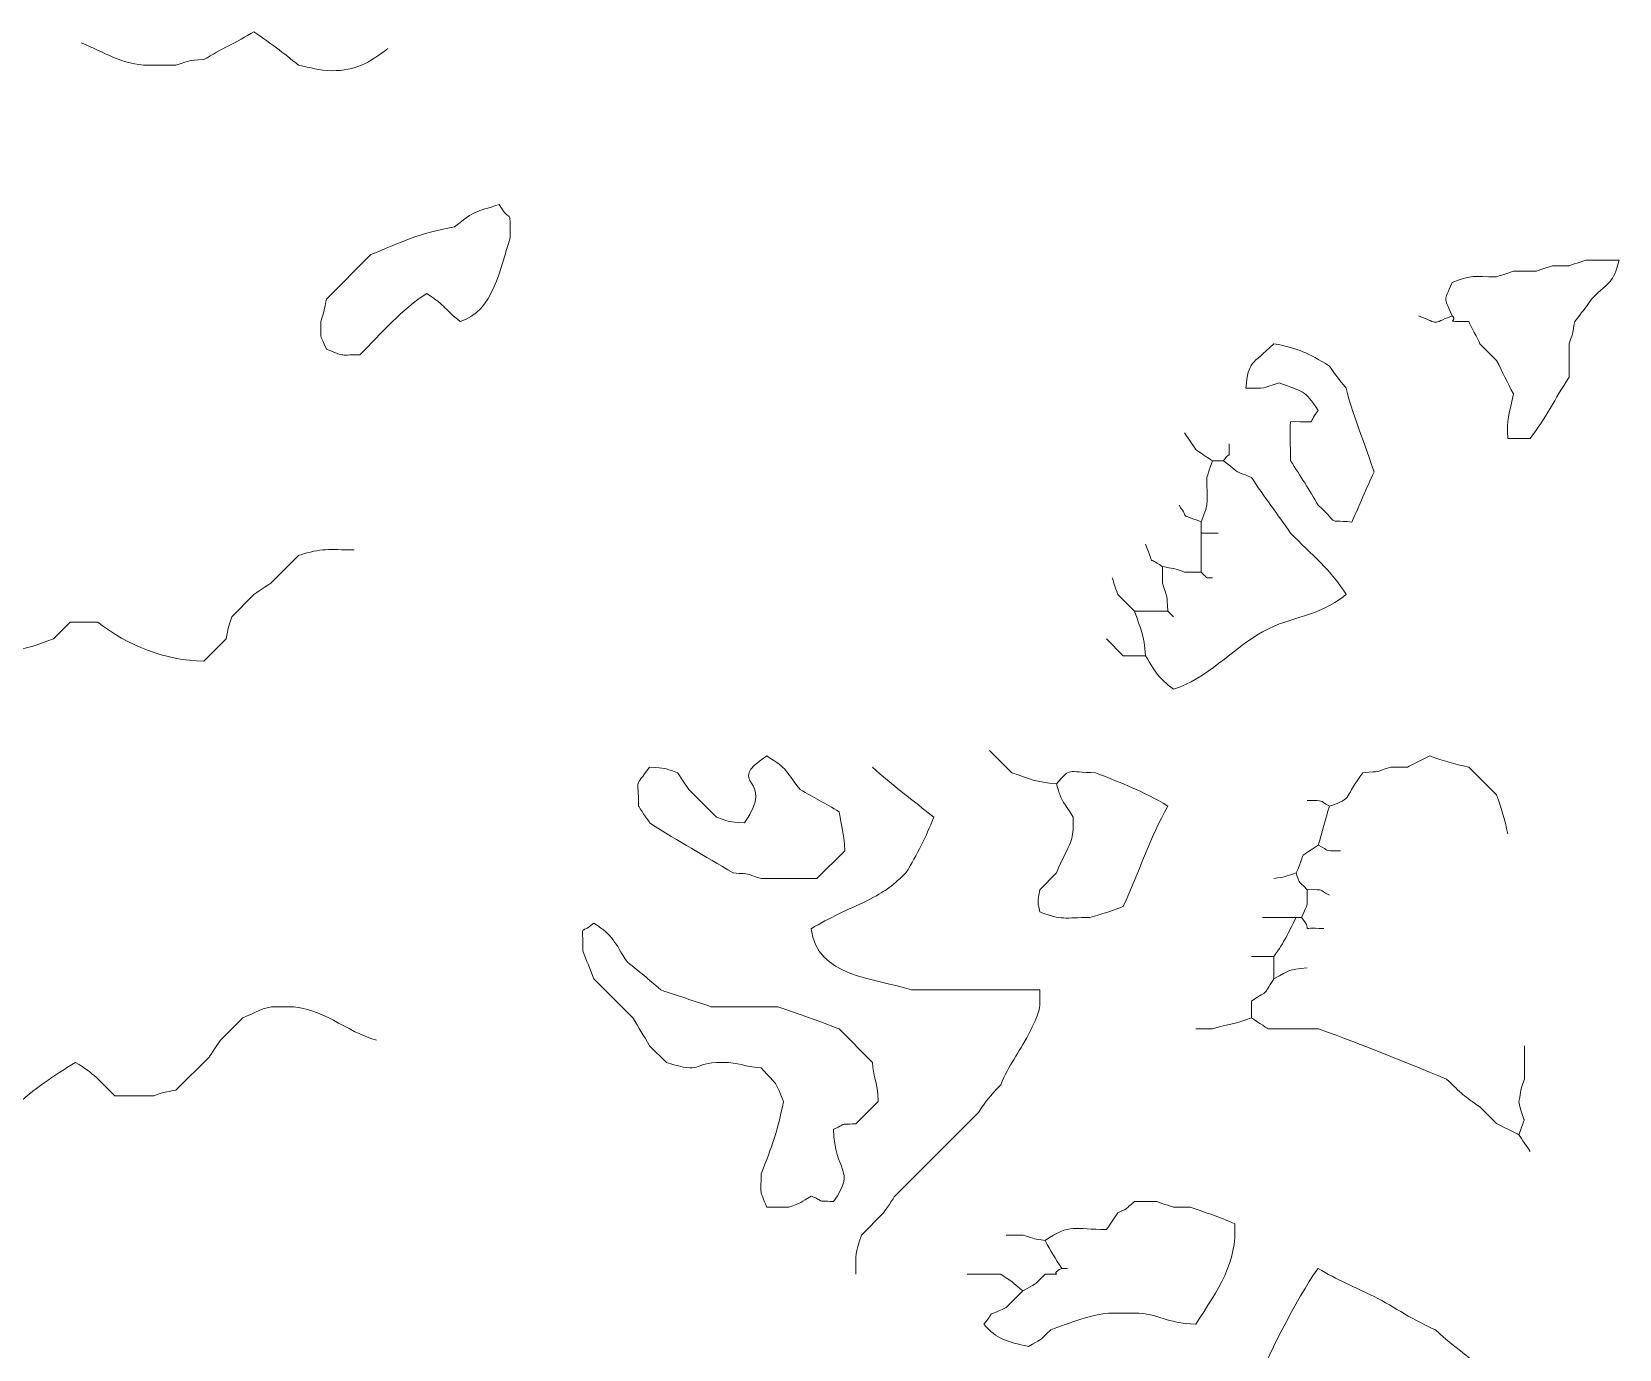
# Model space of a CAD drawing. Header units: centimetres. Extents: x -27.1 to 25.8, y -20 to 19.
# Drawn here: x -19.519 to -16.305, y -8.822 to -6.154 of the extents above; entities that cross this region are included whole.
import ezdxf

# ---------------------------------------------------------------- set-up
doc = ezdxf.new("R2010")
doc.units = ezdxf.units.CM
doc.header["$MEASUREMENT"] = 0
doc.layers.add('layer 1', color=7, linetype='Continuous')

msp = doc.modelspace()

# ---------------------------------------------------------------- linework, layer by layer
at = {"layer": 'layer 1', "color": 225, "lineweight": 0}
for points, knots in [([(-19.41934, -6.17608), (-19.37448, -6.19406), (-19.33526, -6.22121), (-19.28393, -6.2212), (-19.28393, -6.2212), (-19.28393, -6.2212), (-19.26137, -6.22121), (-19.26137, -6.22121), (-19.26137, -6.22121), (-19.26137, -6.22121), (-19.22753, -6.22121), (-19.22753, -6.22121), (-19.22753, -6.22121), (-19.19439, -6.21024), (-19.20676, -6.21265), (-19.1711, -6.20992), (-19.1711, -6.20992), (-19.13613, -6.18897), (-19.10454, -6.17446), (-19.06958, -6.15351), (-19.06958, -6.15351), (-19.03816, -6.17474), (-19.00955, -6.19668), (-18.9793, -6.2212), (-18.9793, -6.2212), (-18.9543, -6.22593), (-18.93868, -6.23248), (-18.91161, -6.2325), (-18.91161, -6.2325), (-18.86381, -6.23248), (-18.83497, -6.21592), (-18.79878, -6.18735)], [0, 0, 0, 0, 0.1111111, 0.1111111, 0.1111111, 0.1111111, 0.2222222, 0.2222222, 0.2222222, 0.2222222, 0.3333333, 0.3333333, 0.3333333, 0.3333333, 0.4444444, 0.4444444, 0.4444444, 0.4444444, 0.5555556, 0.5555556, 0.5555556, 0.5555556, 0.6666667, 0.6666667, 0.6666667, 0.6666667, 0.7777778, 0.7777778, 0.7777778, 0.7777778, 1, 1, 1, 1]), ([(-18.57314, -6.50328), (-18.62323, -6.51988), (-18.61918, -6.51346), (-18.6634, -6.54841), (-18.6634, -6.54841), (-18.73892, -6.56265), (-18.7652, -6.57776), (-18.83264, -6.6048), (-18.83264, -6.6048), (-18.83264, -6.6048), (-18.9229, -6.69506), (-18.9229, -6.69506), (-18.9229, -6.69506), (-18.92797, -6.71931), (-18.92566, -6.71448), (-18.93418, -6.74019), (-18.93418, -6.74019), (-18.93418, -6.78553), (-18.93613, -6.76252), (-18.9229, -6.79659), (-18.9229, -6.79659), (-18.88431, -6.81159), (-18.90159, -6.80788), (-18.85521, -6.80789), (-18.85521, -6.80789), (-18.81235, -6.76504), (-18.7683, -6.71345), (-18.71982, -6.68377), (-18.71982, -6.68377), (-18.67918, -6.70919), (-18.68451, -6.71576), (-18.65213, -6.74019), (-18.65213, -6.74019), (-18.58424, -6.72025), (-18.57142, -6.63119), (-18.55057, -6.57094), (-18.55057, -6.57094), (-18.55209, -6.50085), (-18.54714, -6.54848), (-18.57314, -6.50328)], [0, 0, 0, 0, 0.0909091, 0.0909091, 0.0909091, 0.0909091, 0.1818182, 0.1818182, 0.1818182, 0.1818182, 0.2727273, 0.2727273, 0.2727273, 0.2727273, 0.3636364, 0.3636364, 0.3636364, 0.3636364, 0.4545455, 0.4545455, 0.4545455, 0.4545455, 0.5454545, 0.5454545, 0.5454545, 0.5454545, 0.6363636, 0.6363636, 0.6363636, 0.6363636, 0.7272727, 0.7272727, 0.7272727, 0.7272727, 0.8181818, 0.8181818, 0.8181818, 0.8181818, 1, 1, 1, 1]), ([(-16.64381, -6.72893), (-16.66105, -6.68451), (-16.66105, -6.70566), (-16.64382, -6.66124), (-16.64382, -6.66124), (-16.60061, -6.64449), (-16.6024, -6.64996), (-16.55356, -6.64997), (-16.55356, -6.64997), (-16.55289, -6.6497), (-16.52158, -6.63935), (-16.5197, -6.63867), (-16.5197, -6.63867), (-16.5197, -6.63867), (-16.47457, -6.63869), (-16.47457, -6.63869), (-16.47457, -6.63869), (-16.4739, -6.63842), (-16.44262, -6.62807), (-16.44071, -6.6274), (-16.44071, -6.6274), (-16.44071, -6.6274), (-16.40688, -6.62739), (-16.40688, -6.62739), (-16.40688, -6.62739), (-16.40621, -6.62712), (-16.37494, -6.61681), (-16.37304, -6.61613), (-16.37304, -6.61613), (-16.37304, -6.61613), (-16.30599, -6.61611), (-16.30536, -6.61611), (-16.30536, -6.61611), (-16.31966, -6.66586), (-16.32212, -6.65546), (-16.36175, -6.69509), (-16.36175, -6.69509), (-16.37555, -6.71571), (-16.37956, -6.71992), (-16.39561, -6.7402), (-16.39561, -6.7402), (-16.40059, -6.76599), (-16.3969, -6.75762), (-16.40688, -6.78534), (-16.40688, -6.78534), (-16.40688, -6.78534), (-16.4069, -6.85302), (-16.4069, -6.85302), (-16.4069, -6.85302), (-16.43511, -6.89619), (-16.45459, -6.93751), (-16.48587, -6.97713), (-16.48587, -6.97713), (-16.48587, -6.97713), (-16.53099, -6.97714), (-16.53099, -6.97714), (-16.53099, -6.97714), (-16.53373, -6.93433), (-16.52869, -6.93447), (-16.51972, -6.88688), (-16.51972, -6.88688), (-16.53119, -6.86451), (-16.54253, -6.84184), (-16.55356, -6.81919), (-16.55356, -6.81919), (-16.55356, -6.81919), (-16.5874, -6.78534), (-16.5874, -6.78534), (-16.5874, -6.78534), (-16.59084, -6.7781), (-16.60699, -6.74711), (-16.60996, -6.7402), (-16.60996, -6.7402), (-16.66755, -6.7402), (-16.62867, -6.74036), (-16.64381, -6.72893), (-16.64381, -6.72893), (-16.68823, -6.74617), (-16.66705, -6.74616), (-16.7115, -6.72892)], [0, 0, 0, 0, 0.047619, 0.047619, 0.047619, 0.047619, 0.0952381, 0.0952381, 0.0952381, 0.0952381, 0.1428571, 0.1428571, 0.1428571, 0.1428571, 0.1904762, 0.1904762, 0.1904762, 0.1904762, 0.2380952, 0.2380952, 0.2380952, 0.2380952, 0.2857143, 0.2857143, 0.2857143, 0.2857143, 0.3333333, 0.3333333, 0.3333333, 0.3333333, 0.3809524, 0.3809524, 0.3809524, 0.3809524, 0.4285714, 0.4285714, 0.4285714, 0.4285714, 0.4761905, 0.4761905, 0.4761905, 0.4761905, 0.5238095, 0.5238095, 0.5238095, 0.5238095, 0.5714286, 0.5714286, 0.5714286, 0.5714286, 0.6190476, 0.6190476, 0.6190476, 0.6190476, 0.6666667, 0.6666667, 0.6666667, 0.6666667, 0.7142857, 0.7142857, 0.7142857, 0.7142857, 0.7619048, 0.7619048, 0.7619048, 0.7619048, 0.8095238, 0.8095238, 0.8095238, 0.8095238, 0.8571429, 0.8571429, 0.8571429, 0.8571429, 0.9047619, 0.9047619, 0.9047619, 0.9047619, 1, 1, 1, 1]), ([(-16.85822, -6.87561), (-16.87425, -6.85533), (-16.87829, -6.85109), (-16.89208, -6.83047), (-16.89208, -6.83047), (-16.93719, -6.80344), (-16.95226, -6.7953), (-17.00488, -6.78535), (-17.00488, -6.78535), (-17.04988, -6.83034), (-17.05556, -6.81728), (-17.06131, -6.87563), (-17.06131, -6.87563), (-17.01693, -6.87469), (-17.03345, -6.87726), (-16.99362, -6.86432), (-16.99362, -6.86432), (-16.94443, -6.88405), (-16.94373, -6.87686), (-16.91463, -6.92074), (-16.91463, -6.92074), (-16.94153, -6.95206), (-16.90908, -6.94195), (-16.97104, -6.94331), (-16.97104, -6.94331), (-16.97249, -6.96589), (-16.97104, -6.98862), (-16.97104, -7.0223), (-16.97104, -7.0223), (-16.95062, -7.05352), (-16.9335, -7.08104), (-16.91465, -7.11255), (-16.91465, -7.11255), (-16.86636, -7.15606), (-16.9038, -7.14079), (-16.84695, -7.14641), (-16.84695, -7.14641), (-16.83111, -7.11234), (-16.81765, -7.07892), (-16.80181, -7.04485), (-16.80181, -7.04485), (-16.8167, -6.99898), (-16.85006, -6.9145), (-16.85822, -6.87561)], [0, 0, 0, 0, 0.0833333, 0.0833333, 0.0833333, 0.0833333, 0.1666667, 0.1666667, 0.1666667, 0.1666667, 0.25, 0.25, 0.25, 0.25, 0.3333333, 0.3333333, 0.3333333, 0.3333333, 0.4166667, 0.4166667, 0.4166667, 0.4166667, 0.5, 0.5, 0.5, 0.5, 0.5833333, 0.5833333, 0.5833333, 0.5833333, 0.6666667, 0.6666667, 0.6666667, 0.6666667, 0.75, 0.75, 0.75, 0.75, 0.8333333, 0.8333333, 0.8333333, 0.8333333, 1, 1, 1, 1]), ([(-17.18538, -6.96587), (-17.18418, -6.96802), (-17.16398, -6.99757), (-17.16282, -6.99972), (-17.16282, -6.99972), (-17.16148, -7.00038), (-17.13089, -7.02104), (-17.12897, -7.02227)], [0, 0, 0, 0, 0.3333333, 0.3333333, 0.3333333, 0.3333333, 1, 1, 1, 1]), ([(-17.11767, -7.16894), (-17.11767, -7.16894), (-17.15152, -7.16895), (-17.15152, -7.16895), (-17.15152, -7.16895), (-17.15152, -7.16895), (-17.15152, -7.14639), (-17.15152, -7.14639), (-17.15152, -7.14639), (-17.13476, -7.10321), (-17.14024, -7.10499), (-17.14023, -7.05613), (-17.14023, -7.05613), (-17.13996, -7.05547), (-17.12964, -7.02417), (-17.12896, -7.02227), (-17.12896, -7.02227), (-17.12896, -7.02227), (-17.1064, -7.02227), (-17.1064, -7.02227), (-17.1064, -7.02227), (-17.09182, -6.99889), (-17.09511, -7.02626), (-17.09511, -6.98843)], [0, 0, 0, 0, 0.1428571, 0.1428571, 0.1428571, 0.1428571, 0.2857143, 0.2857143, 0.2857143, 0.2857143, 0.4285714, 0.4285714, 0.4285714, 0.4285714, 0.5714286, 0.5714286, 0.5714286, 0.5714286, 0.7142857, 0.7142857, 0.7142857, 0.7142857, 1, 1, 1, 1]), ([(-17.10634, -7.02227), (-17.07236, -7.04969), (-17.0893, -7.03997), (-17.04993, -7.05613), (-17.04993, -7.05613), (-17.02458, -7.09488), (-16.99682, -7.13065), (-16.97094, -7.16894), (-16.97094, -7.16894), (-16.92981, -7.21006), (-16.88653, -7.24662), (-16.8581, -7.29306), (-16.8581, -7.29306), (-16.92217, -7.34362), (-16.96244, -7.33297), (-17.02735, -7.36886), (-17.02735, -7.36886), (-17.08897, -7.40292), (-17.14145, -7.46576), (-17.20786, -7.48487), (-17.20786, -7.48487), (-17.23921, -7.46123), (-17.2423, -7.45439), (-17.26428, -7.41716), (-17.26428, -7.41716), (-17.26748, -7.37549), (-17.27407, -7.36382), (-17.28684, -7.3269), (-17.28684, -7.3269), (-17.28684, -7.3269), (-17.21915, -7.32692), (-17.21915, -7.32692), (-17.21915, -7.32692), (-17.22206, -7.28978), (-17.21888, -7.3052), (-17.23043, -7.2705), (-17.23043, -7.2705), (-17.23043, -7.2705), (-17.23043, -7.23666), (-17.23043, -7.23666), (-17.23043, -7.23666), (-17.20647, -7.24167), (-17.2118, -7.2384), (-17.18532, -7.24793), (-17.18532, -7.24793), (-17.18532, -7.24793), (-17.15146, -7.24794), (-17.15146, -7.24794)], [0, 0, 0, 0, 0.0769231, 0.0769231, 0.0769231, 0.0769231, 0.1538462, 0.1538462, 0.1538462, 0.1538462, 0.2307692, 0.2307692, 0.2307692, 0.2307692, 0.3076923, 0.3076923, 0.3076923, 0.3076923, 0.3846154, 0.3846154, 0.3846154, 0.3846154, 0.4615385, 0.4615385, 0.4615385, 0.4615385, 0.5384615, 0.5384615, 0.5384615, 0.5384615, 0.6153846, 0.6153846, 0.6153846, 0.6153846, 0.6923077, 0.6923077, 0.6923077, 0.6923077, 0.7692308, 0.7692308, 0.7692308, 0.7692308, 0.8461538, 0.8461538, 0.8461538, 0.8461538, 1, 1, 1, 1]), ([(-19.84804, -7.18023), (-19.79899, -7.19056), (-19.79747, -7.19403), (-19.75777, -7.22536), (-19.75777, -7.22536), (-19.74674, -7.24908), (-19.73723, -7.26995), (-19.72392, -7.29304), (-19.72392, -7.29304), (-19.72055, -7.33694), (-19.71886, -7.33438), (-19.70138, -7.37202), (-19.70138, -7.37202), (-19.70003, -7.37282), (-19.66944, -7.39336), (-19.66752, -7.39461), (-19.66752, -7.39461), (-19.62314, -7.39554), (-19.63966, -7.39297), (-19.59983, -7.40586), (-19.59983, -7.40586), (-19.59983, -7.40586), (-19.56599, -7.40588), (-19.56599, -7.40588), (-19.56599, -7.40588), (-19.5312, -7.40586), (-19.50586, -7.39375), (-19.47571, -7.38332), (-19.47571, -7.38332), (-19.47571, -7.38332), (-19.44187, -7.34948), (-19.44187, -7.34948), (-19.44187, -7.34948), (-19.44187, -7.34948), (-19.38545, -7.34946), (-19.38545, -7.34946), (-19.38545, -7.34946), (-19.32586, -7.39648), (-19.24929, -7.42675), (-19.1711, -7.42845), (-19.1711, -7.42845), (-19.1711, -7.42845), (-19.12597, -7.38333), (-19.12597, -7.38333), (-19.12597, -7.38333), (-19.12088, -7.3591), (-19.12321, -7.36393), (-19.11468, -7.33819), (-19.11468, -7.33819), (-19.11468, -7.33819), (-19.06953, -7.29307), (-19.06953, -7.29307), (-19.06953, -7.29307), (-19.0682, -7.29241), (-19.03762, -7.27174), (-19.0357, -7.27051), (-19.0357, -7.27051), (-19.0357, -7.27051), (-18.9793, -7.2141), (-18.9793, -7.2141), (-18.9793, -7.2141), (-18.93066, -7.19833), (-18.91967, -7.20281), (-18.86647, -7.20281)], [0, 0, 0, 0, 0.0588235, 0.0588235, 0.0588235, 0.0588235, 0.1176471, 0.1176471, 0.1176471, 0.1176471, 0.1764706, 0.1764706, 0.1764706, 0.1764706, 0.2352941, 0.2352941, 0.2352941, 0.2352941, 0.2941176, 0.2941176, 0.2941176, 0.2941176, 0.3529412, 0.3529412, 0.3529412, 0.3529412, 0.4117647, 0.4117647, 0.4117647, 0.4117647, 0.4705882, 0.4705882, 0.4705882, 0.4705882, 0.5294118, 0.5294118, 0.5294118, 0.5294118, 0.5882353, 0.5882353, 0.5882353, 0.5882353, 0.6470588, 0.6470588, 0.6470588, 0.6470588, 0.7058824, 0.7058824, 0.7058824, 0.7058824, 0.7647059, 0.7647059, 0.7647059, 0.7647059, 0.8235294, 0.8235294, 0.8235294, 0.8235294, 0.8823529, 0.8823529, 0.8823529, 0.8823529, 1, 1, 1, 1]), ([(-17.15152, -7.16895), (-17.15152, -7.16895), (-17.15152, -7.24794), (-17.15152, -7.24794), (-17.15152, -7.24794), (-17.13757, -7.26189), (-17.14556, -7.25923), (-17.12896, -7.25923)], [0, 0, 0, 0, 0.3333333, 0.3333333, 0.3333333, 0.3333333, 1, 1, 1, 1]), ([(-17.3321, -7.25923), (-17.33157, -7.26017), (-17.32125, -7.29209), (-17.32078, -7.29306), (-17.32078, -7.29306), (-17.32078, -7.29306), (-17.28695, -7.3269), (-17.28695, -7.3269)], [0, 0, 0, 0, 0.3333333, 0.3333333, 0.3333333, 0.3333333, 1, 1, 1, 1]), ([(-17.34328, -7.38333), (-17.34328, -7.38333), (-17.30944, -7.41716), (-17.30944, -7.41716), (-17.30944, -7.41716), (-17.30944, -7.41716), (-17.26432, -7.41716), (-17.26432, -7.41716)], [0, 0, 0, 0, 0.3333333, 0.3333333, 0.3333333, 0.3333333, 1, 1, 1, 1]), ([(-17.44483, -7.67666), (-17.43252, -7.71949), (-17.43393, -7.70547), (-17.41099, -7.74437), (-17.41099, -7.74437), (-17.40863, -7.80068), (-17.4219, -7.80001), (-17.44483, -7.85718), (-17.44483, -7.85718), (-17.44483, -7.85718), (-17.47867, -7.89104), (-17.47867, -7.89104), (-17.47867, -7.89104), (-17.48567, -7.92435), (-17.47934, -7.92504), (-17.47867, -7.93617), (-17.47867, -7.93617), (-17.43423, -7.9534), (-17.42715, -7.94745), (-17.37713, -7.94745), (-17.37713, -7.94745), (-17.34988, -7.9386), (-17.33598, -7.93578), (-17.30944, -7.92489), (-17.30944, -7.92489), (-17.27827, -7.85782), (-17.25635, -7.7862), (-17.21918, -7.72181), (-17.21918, -7.72181), (-17.27178, -7.69029), (-17.31048, -7.67631), (-17.36586, -7.6541), (-17.36586, -7.6541), (-17.42487, -7.65412), (-17.41468, -7.64157), (-17.44483, -7.67666), (-17.44483, -7.67666), (-17.48649, -7.67346), (-17.49819, -7.66687), (-17.53511, -7.65412), (-17.53511, -7.65412), (-17.53511, -7.65412), (-17.58022, -7.60897), (-17.58022, -7.60897)], [0, 0, 0, 0, 0.0833333, 0.0833333, 0.0833333, 0.0833333, 0.1666667, 0.1666667, 0.1666667, 0.1666667, 0.25, 0.25, 0.25, 0.25, 0.3333333, 0.3333333, 0.3333333, 0.3333333, 0.4166667, 0.4166667, 0.4166667, 0.4166667, 0.5, 0.5, 0.5, 0.5, 0.5833333, 0.5833333, 0.5833333, 0.5833333, 0.6666667, 0.6666667, 0.6666667, 0.6666667, 0.75, 0.75, 0.75, 0.75, 0.8333333, 0.8333333, 0.8333333, 0.8333333, 1, 1, 1, 1]), ([(-17.88485, -7.73308), (-17.91244, -7.71655), (-17.93622, -7.70448), (-17.96383, -7.68796), (-17.96383, -7.68796), (-17.99719, -7.6468), (-17.98573, -7.6489), (-18.03151, -7.62026), (-18.03151, -7.62026), (-18.12159, -7.68138), (-18.00867, -7.66023), (-18.07666, -7.75565), (-18.07666, -7.75565), (-18.11538, -7.75261), (-18.09697, -7.75605), (-18.13305, -7.74438), (-18.13305, -7.74438), (-18.13305, -7.74438), (-18.18945, -7.68796), (-18.18945, -7.68796), (-18.18945, -7.68796), (-18.19012, -7.68663), (-18.21079, -7.65605), (-18.21202, -7.65412), (-18.21202, -7.65412), (-18.24516, -7.64314), (-18.23278, -7.64559), (-18.26843, -7.64285), (-18.26843, -7.64285), (-18.30035, -7.68766), (-18.29098, -7.66103), (-18.29098, -7.72182), (-18.29098, -7.72182), (-18.29032, -7.72317), (-18.26965, -7.75375), (-18.26843, -7.75568), (-18.26843, -7.75568), (-18.2082, -7.79505), (-18.15825, -7.82185), (-18.0992, -7.85721), (-18.0992, -7.85721), (-18.06046, -7.86026), (-18.07885, -7.85682), (-18.04279, -7.86851), (-18.04279, -7.86851), (-18.04279, -7.86851), (-17.92995, -7.86851), (-17.92995, -7.86851), (-17.92995, -7.86851), (-17.92995, -7.86851), (-17.87355, -7.81208), (-17.87355, -7.81208), (-17.87355, -7.81208), (-17.87355, -7.77764), (-17.88481, -7.74184), (-17.88485, -7.73308)], [0, 0, 0, 0, 0.0666667, 0.0666667, 0.0666667, 0.0666667, 0.1333333, 0.1333333, 0.1333333, 0.1333333, 0.2, 0.2, 0.2, 0.2, 0.2666667, 0.2666667, 0.2666667, 0.2666667, 0.3333333, 0.3333333, 0.3333333, 0.3333333, 0.4, 0.4, 0.4, 0.4, 0.4666667, 0.4666667, 0.4666667, 0.4666667, 0.5333333, 0.5333333, 0.5333333, 0.5333333, 0.6, 0.6, 0.6, 0.6, 0.6666667, 0.6666667, 0.6666667, 0.6666667, 0.7333333, 0.7333333, 0.7333333, 0.7333333, 0.8, 0.8, 0.8, 0.8, 0.8666667, 0.8666667, 0.8666667, 0.8666667, 1, 1, 1, 1]), ([(-17.81723, -7.64282), (-17.77722, -7.67978), (-17.73476, -7.71062), (-17.69313, -7.74437), (-17.69313, -7.74437), (-17.70966, -7.7856), (-17.72645, -7.81865), (-17.74953, -7.8572), (-17.74953, -7.8572), (-17.78507, -7.89001), (-17.78873, -7.89232), (-17.82852, -7.91362), (-17.82852, -7.91362), (-17.86715, -7.93158), (-17.9042, -7.94777), (-17.94134, -7.97003), (-17.94134, -7.97003), (-17.93174, -8.06736), (-17.81042, -8.07073), (-17.73826, -8.09412), (-17.73826, -8.09412), (-17.73826, -8.09412), (-17.47876, -8.09414), (-17.47876, -8.09414), (-17.47876, -8.09414), (-17.47686, -8.13933), (-17.47903, -8.13634), (-17.50133, -8.1844), (-17.50133, -8.1844), (-17.52169, -8.22245), (-17.54066, -8.24555), (-17.55774, -8.28595), (-17.55774, -8.28595), (-17.58216, -8.31247), (-17.58437, -8.31499), (-17.60288, -8.34235), (-17.60288, -8.34235), (-17.60288, -8.34235), (-17.7721, -8.5116), (-17.7721, -8.5116), (-17.7721, -8.5116), (-17.77277, -8.51294), (-17.79344, -8.54353), (-17.79466, -8.54543), (-17.79466, -8.54543), (-17.79466, -8.54543), (-17.83978, -8.59056), (-17.83978, -8.59056), (-17.83978, -8.59056), (-17.85334, -8.63238), (-17.85106, -8.62286), (-17.85106, -8.66955)], [0, 0, 0, 0, 0.0714286, 0.0714286, 0.0714286, 0.0714286, 0.1428571, 0.1428571, 0.1428571, 0.1428571, 0.2142857, 0.2142857, 0.2142857, 0.2142857, 0.2857143, 0.2857143, 0.2857143, 0.2857143, 0.3571429, 0.3571429, 0.3571429, 0.3571429, 0.4285714, 0.4285714, 0.4285714, 0.4285714, 0.5, 0.5, 0.5, 0.5, 0.5714286, 0.5714286, 0.5714286, 0.5714286, 0.6428571, 0.6428571, 0.6428571, 0.6428571, 0.7142857, 0.7142857, 0.7142857, 0.7142857, 0.7857143, 0.7857143, 0.7857143, 0.7857143, 0.8571429, 0.8571429, 0.8571429, 0.8571429, 1, 1, 1, 1]), ([(-16.89206, -7.90233), (-16.91807, -7.88981), (-16.89694, -7.89104), (-16.93718, -7.89103), (-16.93718, -7.89103), (-16.95914, -7.86907), (-16.95128, -7.87963), (-16.95976, -7.8572), (-16.95976, -7.8572), (-16.93537, -7.80715), (-16.96255, -7.83332), (-16.91462, -7.80078), (-16.91462, -7.80078), (-16.90552, -7.77272), (-16.90117, -7.74988), (-16.89206, -7.72181), (-16.89206, -7.72181), (-16.84301, -7.70654), (-16.86265, -7.70263), (-16.82437, -7.6541), (-16.82437, -7.6541), (-16.78562, -7.65106), (-16.80403, -7.6545), (-16.76796, -7.64283), (-16.76796, -7.64283), (-16.76796, -7.64283), (-16.73411, -7.64282), (-16.73411, -7.64282), (-16.73411, -7.64282), (-16.72692, -7.63874), (-16.6968, -7.62438), (-16.68901, -7.62027), (-16.68901, -7.62027), (-16.65934, -7.63052), (-16.64202, -7.63679), (-16.61002, -7.64282), (-16.61002, -7.64282), (-16.61002, -7.64282), (-16.55362, -7.69925), (-16.55362, -7.69925), (-16.55362, -7.69925), (-16.54335, -7.72889), (-16.5371, -7.74623), (-16.53104, -7.77821)], [0, 0, 0, 0, 0.0833333, 0.0833333, 0.0833333, 0.0833333, 0.1666667, 0.1666667, 0.1666667, 0.1666667, 0.25, 0.25, 0.25, 0.25, 0.3333333, 0.3333333, 0.3333333, 0.3333333, 0.4166667, 0.4166667, 0.4166667, 0.4166667, 0.5, 0.5, 0.5, 0.5, 0.5833333, 0.5833333, 0.5833333, 0.5833333, 0.6666667, 0.6666667, 0.6666667, 0.6666667, 0.75, 0.75, 0.75, 0.75, 0.8333333, 0.8333333, 0.8333333, 0.8333333, 1, 1, 1, 1]), ([(-17.81716, -8.24085), (-17.81716, -8.24085), (-17.88485, -8.17316), (-17.88485, -8.17316), (-17.88485, -8.17316), (-17.92772, -8.15596), (-17.96546, -8.14308), (-18.00899, -8.12803), (-18.00899, -8.12803), (-18.00899, -8.12803), (-18.14438, -8.12801), (-18.14438, -8.12801), (-18.14438, -8.12801), (-18.17812, -8.11634), (-18.21217, -8.10585), (-18.24592, -8.09418), (-18.24592, -8.09418), (-18.27218, -8.06993), (-18.28719, -8.0592), (-18.31361, -8.03778), (-18.31361, -8.03778), (-18.34092, -7.996), (-18.34046, -7.98585), (-18.3813, -7.95879), (-18.3813, -7.95879), (-18.41262, -7.9857), (-18.40251, -7.95325), (-18.40385, -8.01519), (-18.40385, -8.01519), (-18.39628, -8.03373), (-18.38876, -8.05303), (-18.3813, -8.07161), (-18.3813, -8.07161), (-18.3813, -8.07161), (-18.30231, -8.1506), (-18.30231, -8.1506), (-18.30231, -8.1506), (-18.29076, -8.17017), (-18.28017, -8.18748), (-18.26847, -8.207), (-18.26847, -8.207), (-18.26847, -8.207), (-18.23462, -8.24086), (-18.23462, -8.24086), (-18.23462, -8.24086), (-18.15667, -8.26612), (-18.1879, -8.24086), (-18.12179, -8.24086), (-18.12179, -8.24086), (-18.08364, -8.24085), (-18.08371, -8.24899), (-18.04282, -8.25212), (-18.04282, -8.25212), (-18.00647, -8.29151), (-18.01689, -8.27439), (-17.99768, -8.31982), (-17.99768, -8.31982), (-18.00906, -8.38), (-18.02073, -8.41145), (-18.04282, -8.46648), (-18.04282, -8.46648), (-18.04282, -8.51285), (-18.04651, -8.49558), (-18.03153, -8.53417), (-18.03153, -8.53417), (-18.03153, -8.53417), (-17.98638, -8.53419), (-17.98638, -8.53419), (-17.98638, -8.53419), (-17.96195, -8.52539), (-17.9626, -8.52419), (-17.94127, -8.51161), (-17.94127, -8.51161), (-17.90867, -8.52566), (-17.93717, -8.51967), (-17.89615, -8.52289), (-17.89615, -8.52289), (-17.84892, -8.45661), (-17.89422, -8.46462), (-17.89615, -8.37624), (-17.89615, -8.37624), (-17.86356, -8.36218), (-17.89204, -8.36816), (-17.85103, -8.36494), (-17.85103, -8.36494), (-17.85103, -8.36494), (-17.8059, -8.31982), (-17.8059, -8.31982), (-17.8059, -8.31982), (-17.80684, -8.27735), (-17.81718, -8.26824), (-17.81716, -8.24085)], [0, 0, 0, 0, 0.0416667, 0.0416667, 0.0416667, 0.0416667, 0.0833333, 0.0833333, 0.0833333, 0.0833333, 0.125, 0.125, 0.125, 0.125, 0.1666667, 0.1666667, 0.1666667, 0.1666667, 0.2083333, 0.2083333, 0.2083333, 0.2083333, 0.25, 0.25, 0.25, 0.25, 0.2916667, 0.2916667, 0.2916667, 0.2916667, 0.3333333, 0.3333333, 0.3333333, 0.3333333, 0.375, 0.375, 0.375, 0.375, 0.4166667, 0.4166667, 0.4166667, 0.4166667, 0.4583333, 0.4583333, 0.4583333, 0.4583333, 0.5, 0.5, 0.5, 0.5, 0.5416667, 0.5416667, 0.5416667, 0.5416667, 0.5833333, 0.5833333, 0.5833333, 0.5833333, 0.625, 0.625, 0.625, 0.625, 0.6666667, 0.6666667, 0.6666667, 0.6666667, 0.7083333, 0.7083333, 0.7083333, 0.7083333, 0.75, 0.75, 0.75, 0.75, 0.7916667, 0.7916667, 0.7916667, 0.7916667, 0.8333333, 0.8333333, 0.8333333, 0.8333333, 0.875, 0.875, 0.875, 0.875, 0.9166667, 0.9166667, 0.9166667, 0.9166667, 1, 1, 1, 1]), ([(-17.00481, -8.02642), (-16.98133, -7.99442), (-16.97715, -7.98145), (-16.95971, -7.94745), (-16.95971, -7.94745), (-16.95971, -7.94745), (-16.94842, -7.94745), (-16.94842, -7.94745), (-16.94842, -7.94745), (-16.92055, -7.98111), (-16.961, -7.96547), (-16.90328, -7.97)], [0, 0, 0, 0, 0.25, 0.25, 0.25, 0.25, 0.5, 0.5, 0.5, 0.5, 1, 1, 1, 1]), ([(-17.04998, -8.02642), (-17.04998, -8.02642), (-17.00484, -8.02641), (-17.00484, -8.02641), (-17.00484, -8.02641), (-17.00484, -8.02641), (-17.00487, -8.07154), (-17.00487, -8.07154), (-17.00487, -8.07154), (-17.0298, -8.10963), (-17.01121, -8.09074), (-17.04998, -8.11667), (-17.04998, -8.11667), (-17.04998, -8.11667), (-17.04998, -8.15051), (-17.04998, -8.15051), (-17.04998, -8.15051), (-17.04784, -8.15171), (-17.01829, -8.17191), (-17.01615, -8.17307), (-17.01615, -8.17307), (-17.01615, -8.17307), (-16.91461, -8.17307), (-16.91461, -8.17307), (-16.91461, -8.17307), (-16.8135, -8.20807), (-16.75105, -8.23614), (-16.65509, -8.27462), (-16.65509, -8.27462), (-16.6254, -8.30364), (-16.61912, -8.3096), (-16.5874, -8.33102), (-16.5874, -8.33102), (-16.5874, -8.33102), (-16.55356, -8.36487), (-16.55356, -8.36487), (-16.55356, -8.36487), (-16.54664, -8.36785), (-16.51565, -8.38398), (-16.50843, -8.38744)], [0, 0, 0, 0, 0.0909091, 0.0909091, 0.0909091, 0.0909091, 0.1818182, 0.1818182, 0.1818182, 0.1818182, 0.2727273, 0.2727273, 0.2727273, 0.2727273, 0.3636364, 0.3636364, 0.3636364, 0.3636364, 0.4545455, 0.4545455, 0.4545455, 0.4545455, 0.5454545, 0.5454545, 0.5454545, 0.5454545, 0.6363636, 0.6363636, 0.6363636, 0.6363636, 0.7272727, 0.7272727, 0.7272727, 0.7272727, 0.8181818, 0.8181818, 0.8181818, 0.8181818, 1, 1, 1, 1]), ([(-19.98343, -8.57932), (-19.98343, -8.57932), (-19.94959, -8.5793), (-19.94959, -8.5793), (-19.94959, -8.5793), (-19.91789, -8.55788), (-19.91157, -8.55193), (-19.8819, -8.5229), (-19.8819, -8.5229), (-19.86352, -8.4954), (-19.86116, -8.49291), (-19.83678, -8.46648), (-19.83678, -8.46648), (-19.81913, -8.42252), (-19.78612, -8.32158), (-19.75779, -8.29725), (-19.75779, -8.29725), (-19.71977, -8.32052), (-19.71192, -8.33185), (-19.67881, -8.36495), (-19.67881, -8.36495), (-19.67881, -8.36495), (-19.63369, -8.36494), (-19.63369, -8.36494), (-19.63369, -8.36494), (-19.60611, -8.35388), (-19.58226, -8.34215), (-19.5547, -8.33111), (-19.5547, -8.33111), (-19.51544, -8.29483), (-19.47416, -8.26654), (-19.43059, -8.24083), (-19.43059, -8.24083), (-19.39258, -8.26409), (-19.38472, -8.27541), (-19.3516, -8.30853), (-19.3516, -8.30853), (-19.3516, -8.30853), (-19.27262, -8.30853), (-19.27262, -8.30853), (-19.27262, -8.30853), (-19.24488, -8.29856), (-19.2533, -8.30224), (-19.2275, -8.29723), (-19.2275, -8.29723), (-19.2275, -8.29723), (-19.15981, -8.22954), (-19.15981, -8.22954), (-19.15981, -8.22954), (-19.15914, -8.22819), (-19.13847, -8.19762), (-19.13724, -8.19569), (-19.13724, -8.19569), (-19.13724, -8.19569), (-19.09212, -8.15057), (-19.09212, -8.15057), (-19.09212, -8.15057), (-19.06729, -8.14062), (-19.05066, -8.12801), (-19.02442, -8.128), (-19.02442, -8.128), (-19.02442, -8.128), (-19.00186, -8.128), (-19.00186, -8.128), (-19.00186, -8.128), (-18.93067, -8.128), (-18.88505, -8.17877), (-18.82134, -8.19569)], [0, 0, 0, 0, 0.0555556, 0.0555556, 0.0555556, 0.0555556, 0.1111111, 0.1111111, 0.1111111, 0.1111111, 0.1666667, 0.1666667, 0.1666667, 0.1666667, 0.2222222, 0.2222222, 0.2222222, 0.2222222, 0.2777778, 0.2777778, 0.2777778, 0.2777778, 0.3333333, 0.3333333, 0.3333333, 0.3333333, 0.3888889, 0.3888889, 0.3888889, 0.3888889, 0.4444444, 0.4444444, 0.4444444, 0.4444444, 0.5, 0.5, 0.5, 0.5, 0.5555556, 0.5555556, 0.5555556, 0.5555556, 0.6111111, 0.6111111, 0.6111111, 0.6111111, 0.6666667, 0.6666667, 0.6666667, 0.6666667, 0.7222222, 0.7222222, 0.7222222, 0.7222222, 0.7777778, 0.7777778, 0.7777778, 0.7777778, 0.8333333, 0.8333333, 0.8333333, 0.8333333, 0.8888889, 0.8888889, 0.8888889, 0.8888889, 1, 1, 1, 1]), ([(-17.16285, -8.17314), (-17.16285, -8.17314), (-17.129, -8.17313), (-17.129, -8.17313), (-17.129, -8.17313), (-17.09523, -8.16217), (-17.08297, -8.16336), (-17.05001, -8.15057)], [0, 0, 0, 0, 0.3333333, 0.3333333, 0.3333333, 0.3333333, 1, 1, 1, 1]), ([(-16.49709, -8.207), (-16.49709, -8.207), (-16.49709, -8.27469), (-16.49709, -8.27469), (-16.49709, -8.27469), (-16.50707, -8.30241), (-16.50338, -8.29402), (-16.50837, -8.31981), (-16.50837, -8.31981), (-16.49703, -8.37985), (-16.49227, -8.33577), (-16.50837, -8.38749), (-16.50837, -8.38749), (-16.50387, -8.39474), (-16.49033, -8.41406), (-16.48581, -8.42134)], [0, 0, 0, 0, 0.2, 0.2, 0.2, 0.2, 0.4, 0.4, 0.4, 0.4, 0.6, 0.6, 0.6, 0.6, 1, 1, 1, 1]), ([(-17.43363, -8.65821), (-17.44732, -8.63774), (-17.45627, -8.62313), (-17.46747, -8.60179), (-17.46747, -8.60179), (-17.41774, -8.56637), (-17.4074, -8.57923), (-17.34335, -8.57925), (-17.34335, -8.57925), (-17.34269, -8.57791), (-17.32202, -8.54731), (-17.32078, -8.5454), (-17.32078, -8.5454), (-17.29318, -8.53282), (-17.30982, -8.54091), (-17.28697, -8.52282), (-17.28697, -8.52282), (-17.28697, -8.52282), (-17.24183, -8.52283), (-17.24183, -8.52283), (-17.24183, -8.52283), (-17.24117, -8.5231), (-17.20988, -8.53342), (-17.20798, -8.53412), (-17.20798, -8.53412), (-17.20798, -8.53412), (-17.17413, -8.5341), (-17.17413, -8.5341), (-17.17413, -8.5341), (-17.14032, -8.54581), (-17.11681, -8.55264), (-17.08387, -8.56795), (-17.08387, -8.56795), (-17.07888, -8.64604), (-17.11675, -8.70054), (-17.16286, -8.77103), (-17.16286, -8.77103), (-17.22464, -8.76969), (-17.23578, -8.74848), (-17.28697, -8.74847), (-17.28697, -8.74847), (-17.28697, -8.74847), (-17.3321, -8.74848), (-17.3321, -8.74848), (-17.3321, -8.74848), (-17.37012, -8.74848), (-17.42082, -8.77007), (-17.4562, -8.78231), (-17.4562, -8.78231), (-17.48265, -8.80877), (-17.47525, -8.80042), (-17.50133, -8.81617), (-17.50133, -8.81617), (-17.54504, -8.80693), (-17.56655, -8.80109), (-17.59159, -8.77103), (-17.59159, -8.77103), (-17.56318, -8.73674), (-17.59594, -8.7618), (-17.54646, -8.7372), (-17.54646, -8.7372), (-17.54646, -8.7372), (-17.51262, -8.70335), (-17.51262, -8.70335), (-17.51262, -8.70335), (-17.48524, -8.68776), (-17.49381, -8.69583), (-17.4675, -8.66949), (-17.4675, -8.66949), (-17.42253, -8.66951), (-17.46425, -8.6714), (-17.43366, -8.65822), (-17.43366, -8.65822), (-17.43366, -8.65822), (-17.42236, -8.65822), (-17.42236, -8.65822)], [0, 0, 0, 0, 0.05, 0.05, 0.05, 0.05, 0.1, 0.1, 0.1, 0.1, 0.15, 0.15, 0.15, 0.15, 0.2, 0.2, 0.2, 0.2, 0.25, 0.25, 0.25, 0.25, 0.3, 0.3, 0.3, 0.3, 0.35, 0.35, 0.35, 0.35, 0.4, 0.4, 0.4, 0.4, 0.45, 0.45, 0.45, 0.45, 0.5, 0.5, 0.5, 0.5, 0.55, 0.55, 0.55, 0.55, 0.6, 0.6, 0.6, 0.6, 0.65, 0.65, 0.65, 0.65, 0.7, 0.7, 0.7, 0.7, 0.75, 0.75, 0.75, 0.75, 0.8, 0.8, 0.8, 0.8, 0.85, 0.85, 0.85, 0.85, 0.9, 0.9, 0.9, 0.9, 1, 1, 1, 1]), ([(-17.54638, -8.59052), (-17.54638, -8.59052), (-17.51253, -8.5905), (-17.51253, -8.5905), (-17.51253, -8.5905), (-17.4848, -8.60048), (-17.4932, -8.5968), (-17.46742, -8.60179)], [0, 0, 0, 0, 0.3333333, 0.3333333, 0.3333333, 0.3333333, 1, 1, 1, 1]), ([(-17.6254, -8.66954), (-17.6254, -8.66954), (-17.55771, -8.66954), (-17.55771, -8.66954), (-17.55771, -8.66954), (-17.53636, -8.6832), (-17.53302, -8.68689), (-17.51258, -8.70338)], [0, 0, 0, 0, 0.3333333, 0.3333333, 0.3333333, 0.3333333, 1, 1, 1, 1]), ([(-16.45204, -9.03054), (-16.46898, -9.00224), (-16.47373, -8.99313), (-16.48589, -8.96284), (-16.48589, -8.96284), (-16.51493, -8.93317), (-16.52087, -8.92686), (-16.54229, -8.89515), (-16.54229, -8.89515), (-16.58685, -8.85401), (-16.63313, -8.82346), (-16.67769, -8.78233), (-16.67769, -8.78233), (-16.72064, -8.76415), (-16.76005, -8.73696), (-16.80179, -8.71464), (-16.80179, -8.71464), (-16.84042, -8.69667), (-16.87746, -8.68045), (-16.91462, -8.65822), (-16.91462, -8.65822), (-16.93647, -8.68244), (-17.02745, -8.84803), (-17.02745, -8.87259), (-17.02745, -8.87259), (-17.02745, -8.87259), (-17.02745, -8.90643), (-17.02745, -8.90643), (-17.02745, -8.90643), (-17.01608, -8.94149), (-17.01627, -8.96166), (-17.00487, -8.99669), (-17.00487, -8.99669), (-17.00487, -8.99669), (-17.00487, -9.05311), (-17.00487, -9.05311), (-17.00487, -9.05311), (-16.92811, -9.12231), (-16.81609, -9.12441), (-16.72283, -9.15466), (-16.72283, -9.15466), (-16.72283, -9.15466), (-16.65514, -9.15467), (-16.65514, -9.15467), (-16.65514, -9.15467), (-16.65447, -9.15494), (-16.62317, -9.16525), (-16.62129, -9.16595), (-16.62129, -9.16595), (-16.62129, -9.16595), (-16.57616, -9.16593), (-16.57616, -9.16593), (-16.57616, -9.16593), (-16.57549, -9.16566), (-16.54421, -9.15534), (-16.54232, -9.15467), (-16.54232, -9.15467), (-16.54232, -9.15467), (-16.49719, -9.15466), (-16.49719, -9.15466), (-16.49719, -9.15466), (-16.49719, -9.15466), (-16.45207, -9.10954), (-16.45207, -9.10954), (-16.45207, -9.10954), (-16.45207, -9.10954), (-16.45207, -9.03055), (-16.45204, -9.03054)], [0, 0, 0, 0, 0.0555556, 0.0555556, 0.0555556, 0.0555556, 0.1111111, 0.1111111, 0.1111111, 0.1111111, 0.1666667, 0.1666667, 0.1666667, 0.1666667, 0.2222222, 0.2222222, 0.2222222, 0.2222222, 0.2777778, 0.2777778, 0.2777778, 0.2777778, 0.3333333, 0.3333333, 0.3333333, 0.3333333, 0.3888889, 0.3888889, 0.3888889, 0.3888889, 0.4444444, 0.4444444, 0.4444444, 0.4444444, 0.5, 0.5, 0.5, 0.5, 0.5555556, 0.5555556, 0.5555556, 0.5555556, 0.6111111, 0.6111111, 0.6111111, 0.6111111, 0.6666667, 0.6666667, 0.6666667, 0.6666667, 0.7222222, 0.7222222, 0.7222222, 0.7222222, 0.7777778, 0.7777778, 0.7777778, 0.7777778, 0.8333333, 0.8333333, 0.8333333, 0.8333333, 0.8888889, 0.8888889, 0.8888889, 0.8888889, 1, 1, 1, 1])]:
    msp.add_open_spline(points, degree=3, knots=knots, dxfattribs=at)
for points in [[(-17.1967, -7.11254), (-17.17226, -7.14524), (-17.20098, -7.12614), (-17.15157, -7.14639)], [(-17.26439, -7.19153), (-17.24412, -7.24093), (-17.26333, -7.21219), (-17.23055, -7.23664)], [(-17.20789, -7.33818), (-17.20789, -7.33818), (-17.21918, -7.32692), (-17.21918, -7.32692)], [(-16.93711, -7.71051), (-16.89687, -7.71052), (-16.918, -7.70931), (-16.89199, -7.72181)], [(-16.91459, -7.80078), (-16.88858, -7.81329), (-16.90972, -7.81205), (-16.86946, -7.81207)], [(-17.00481, -7.86847), (-16.98158, -7.86485), (-16.98178, -7.8652), (-16.95972, -7.8572)], [(-16.94844, -7.94746), (-16.93489, -7.9133), (-16.93715, -7.93609), (-16.93715, -7.89104)], [(-17.02745, -7.94745), (-17.02745, -7.94745), (-16.95976, -7.94746), (-16.95976, -7.94746)], [(-17.00481, -8.07161), (-16.96935, -8.05341), (-16.97797, -8.05307), (-16.93711, -8.04905)]]:
    msp.add_open_spline(points, degree=3, dxfattribs=at)

doc.saveas('drawing.dxf')
